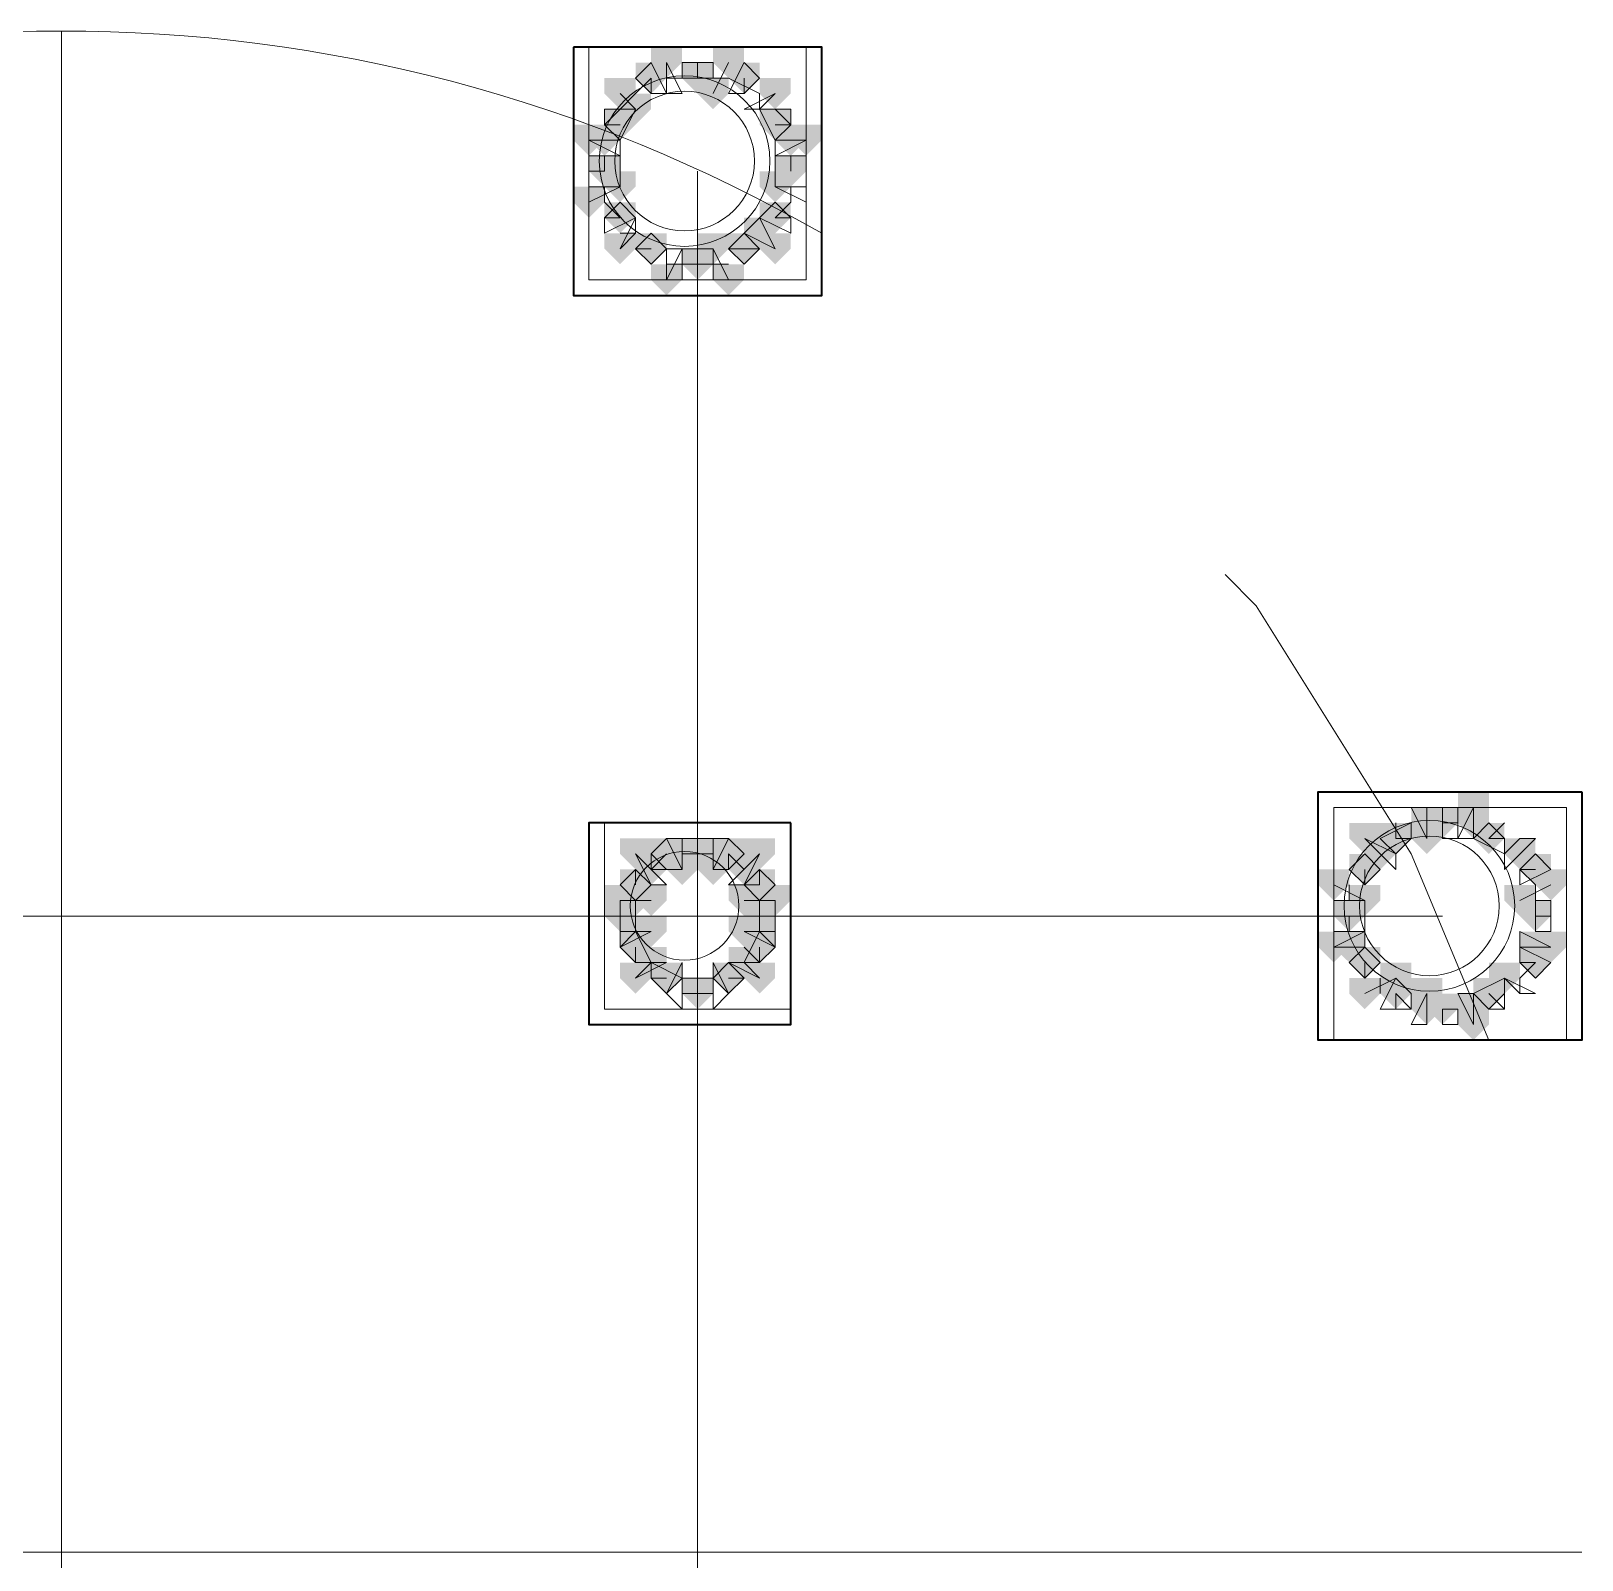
# Model space of a CAD drawing. Header units: millimetres. Extents: x 2315 to 4619, y 1334 to 1897.
# Drawn here: x 4115.9 to 4122.01, y 1541.67 to 1547.68 of the extents above; entities that cross this region are included whole.
import ezdxf

# ---------------------------------------------------------------- set-up
doc = ezdxf.new("R2010")
doc.units = ezdxf.units.MM
for name, color, linetype, true_color in [('PDF_10', 7, 'Continuous', 0x00b85c), ('PDF_AXIS', 7, 'Continuous', 0x00b85c), ('PDF_柱构件', 7, 'Continuous', 0x00b85c), ('PDF_转运站初步方案', 7, 'Continuous', 0x00b85c)]:
    doc.layers.add(name, color=color, linetype=linetype, true_color=true_color)
doc.layers.add('PDF_中心线层', color=1, linetype='Continuous')
doc.layers.add('PDF_粗实线层', color=7, linetype='Continuous')

msp = doc.modelspace()

# ---------------------------------------------------------------- hatches: boundary and pattern name
at = {"layer": 'PDF_10', "transparency": 33554559}
for points in [[(4118.3432, 1547.5601), (4118.2821, 1547.5601), (4118.2821, 1547.499), (4118.3432, 1547.4379), (4118.4042, 1547.499), (4118.4042, 1547.5601)], [(4118.3432, 1547.5601), (4118.2821, 1547.5601), (4118.2821, 1547.499), (4118.3432, 1547.4379), (4118.4042, 1547.499), (4118.4042, 1547.5601)], [(4118.5264, 1547.5601), (4118.4653, 1547.5601), (4118.4653, 1547.499), (4118.5264, 1547.4379), (4118.5875, 1547.499), (4118.5875, 1547.5601)], [(4118.5264, 1547.5601), (4118.4653, 1547.5601), (4118.4653, 1547.499), (4118.5264, 1547.4379), (4118.5875, 1547.499), (4118.5875, 1547.5601)], [(4118.7096, 1547.5601), (4118.6486, 1547.5601), (4118.6486, 1547.499), (4118.7096, 1547.4379), (4118.7707, 1547.499), (4118.7707, 1547.5601)], [(4118.7096, 1547.5601), (4118.6486, 1547.5601), (4118.6486, 1547.499), (4118.7096, 1547.4379), (4118.7707, 1547.499), (4118.7707, 1547.5601)], [(4118.221, 1547.3768), (4118.1599, 1547.3768), (4118.1599, 1547.3157), (4118.221, 1547.2547), (4118.2821, 1547.3157), (4118.2821, 1547.3768)], [(4118.221, 1547.3768), (4118.1599, 1547.3768), (4118.1599, 1547.3157), (4118.221, 1547.2547), (4118.2821, 1547.3157), (4118.2821, 1547.3768)], [(4118.8318, 1547.3768), (4118.7707, 1547.3768), (4118.7707, 1547.3157), (4118.8318, 1547.2547), (4118.8929, 1547.3157), (4118.8929, 1547.3768)], [(4118.8318, 1547.3768), (4118.7707, 1547.3768), (4118.7707, 1547.3157), (4118.8318, 1547.2547), (4118.8929, 1547.3157), (4118.8929, 1547.3768)], [(4118.1599, 1547.1936), (4118.0988, 1547.1936), (4118.0988, 1547.1325), (4118.1599, 1547.0714), (4118.221, 1547.1325), (4118.221, 1547.1936)], [(4118.1599, 1547.1936), (4118.0988, 1547.1936), (4118.0988, 1547.1325), (4118.1599, 1547.0714), (4118.221, 1547.1325), (4118.221, 1547.1936)], [(4118.8929, 1547.1936), (4118.8318, 1547.1936), (4118.8318, 1547.1325), (4118.8929, 1547.0714), (4118.954, 1547.1325), (4118.954, 1547.1936)], [(4118.8929, 1547.1936), (4118.8318, 1547.1936), (4118.8318, 1547.1325), (4118.8929, 1547.0714), (4118.954, 1547.1325), (4118.954, 1547.1936)], [(4118.8929, 1547.1936), (4118.8318, 1547.1936), (4118.8318, 1547.1325), (4118.8929, 1547.0714), (4118.954, 1547.1325), (4118.954, 1547.1936)], [(4118.221, 1547.0103), (4118.1599, 1547.0103), (4118.1599, 1546.9493), (4118.221, 1546.8882), (4118.2821, 1546.9493), (4118.2821, 1547.0103)], [(4118.221, 1547.0103), (4118.1599, 1547.0103), (4118.1599, 1546.9493), (4118.221, 1546.8882), (4118.2821, 1546.9493), (4118.2821, 1547.0103)], [(4118.8318, 1547.0103), (4118.7707, 1547.0103), (4118.7707, 1546.9493), (4118.8318, 1546.8882), (4118.8929, 1546.9493), (4118.8929, 1547.0103)], [(4118.8318, 1547.0103), (4118.7707, 1547.0103), (4118.7707, 1546.9493), (4118.8318, 1546.8882), (4118.8929, 1546.9493), (4118.8929, 1547.0103)], [(4118.3432, 1546.8882), (4118.2821, 1546.8882), (4118.2821, 1546.8271), (4118.3432, 1546.766), (4118.4042, 1546.8271), (4118.4042, 1546.8882)], [(4118.3432, 1546.8882), (4118.2821, 1546.8882), (4118.2821, 1546.8271), (4118.3432, 1546.766), (4118.4042, 1546.8271), (4118.4042, 1546.8882)], [(4118.3432, 1546.8882), (4118.2821, 1546.8882), (4118.2821, 1546.8271), (4118.3432, 1546.766), (4118.4042, 1546.8271), (4118.4042, 1546.8882)], [(4118.7096, 1546.8882), (4118.6486, 1546.8882), (4118.6486, 1546.8271), (4118.7096, 1546.766), (4118.7707, 1546.8271), (4118.7707, 1546.8882)], [(4118.7096, 1546.8882), (4118.6486, 1546.8882), (4118.6486, 1546.8271), (4118.7096, 1546.766), (4118.7707, 1546.8271), (4118.7707, 1546.8882)], [(4118.7096, 1546.8882), (4118.6486, 1546.8882), (4118.6486, 1546.8271), (4118.7096, 1546.766), (4118.7707, 1546.8271), (4118.7707, 1546.8882)], [(4118.5264, 1546.8271), (4118.4653, 1546.8271), (4118.4653, 1546.766), (4118.5264, 1546.7049), (4118.5875, 1546.766), (4118.5875, 1546.8271)], [(4118.5264, 1546.8271), (4118.4653, 1546.8271), (4118.4653, 1546.766), (4118.5264, 1546.7049), (4118.5875, 1546.766), (4118.5875, 1546.8271)], [(4118.5264, 1546.8271), (4118.4653, 1546.8271), (4118.4653, 1546.766), (4118.5264, 1546.7049), (4118.5875, 1546.766), (4118.5875, 1546.8271)], [(4121.4583, 1544.6282), (4121.3972, 1544.6282), (4121.3972, 1544.5671), (4121.4583, 1544.506), (4121.5194, 1544.5671), (4121.5194, 1544.6282)], [(4121.4583, 1544.6282), (4121.3972, 1544.6282), (4121.3972, 1544.5671), (4121.4583, 1544.506), (4121.5194, 1544.5671), (4121.5194, 1544.6282)], [(4121.4583, 1544.6282), (4121.3972, 1544.6282), (4121.3972, 1544.5671), (4121.4583, 1544.506), (4121.5194, 1544.5671), (4121.5194, 1544.6282)], [(4121.2751, 1544.5671), (4121.214, 1544.5671), (4121.214, 1544.506), (4121.2751, 1544.4449), (4121.3361, 1544.506), (4121.3361, 1544.5671)], [(4121.2751, 1544.5671), (4121.214, 1544.5671), (4121.214, 1544.506), (4121.2751, 1544.4449), (4121.3361, 1544.506), (4121.3361, 1544.5671)], [(4121.6415, 1544.5671), (4121.5805, 1544.5671), (4121.5805, 1544.506), (4121.6415, 1544.4449), (4121.7026, 1544.506), (4121.7026, 1544.5671)], [(4121.6415, 1544.5671), (4121.5805, 1544.5671), (4121.5805, 1544.506), (4121.6415, 1544.4449), (4121.7026, 1544.506), (4121.7026, 1544.5671)], [(4118.4042, 1544.506), (4118.3432, 1544.506), (4118.3432, 1544.4449), (4118.4042, 1544.3839), (4118.4653, 1544.4449), (4118.4653, 1544.506)], [(4118.4042, 1544.506), (4118.3432, 1544.506), (4118.3432, 1544.4449), (4118.4042, 1544.3839), (4118.4653, 1544.4449), (4118.4653, 1544.506)], [(4118.5264, 1544.506), (4118.4653, 1544.506), (4118.4653, 1544.4449), (4118.5264, 1544.3839), (4118.5875, 1544.4449), (4118.5875, 1544.506)], [(4118.5264, 1544.506), (4118.4653, 1544.506), (4118.4653, 1544.4449), (4118.5264, 1544.3839), (4118.5875, 1544.4449), (4118.5875, 1544.506)], [(4118.6486, 1544.506), (4118.5875, 1544.506), (4118.5875, 1544.4449), (4118.6486, 1544.3839), (4118.7096, 1544.4449), (4118.7096, 1544.506)], [(4118.6486, 1544.506), (4118.5875, 1544.506), (4118.5875, 1544.4449), (4118.6486, 1544.3839), (4118.7096, 1544.4449), (4118.7096, 1544.506)], [(4121.1529, 1544.4449), (4121.0918, 1544.4449), (4121.0918, 1544.3839), (4121.1529, 1544.3228), (4121.214, 1544.3839), (4121.214, 1544.4449)], [(4121.1529, 1544.4449), (4121.0918, 1544.4449), (4121.0918, 1544.3839), (4121.1529, 1544.3228), (4121.214, 1544.3839), (4121.214, 1544.4449)], [(4121.1529, 1544.4449), (4121.0918, 1544.4449), (4121.0918, 1544.3839), (4121.1529, 1544.3228), (4121.214, 1544.3839), (4121.214, 1544.4449)], [(4121.8248, 1544.4449), (4121.7637, 1544.4449), (4121.7637, 1544.3839), (4121.8248, 1544.3228), (4121.8859, 1544.3839), (4121.8859, 1544.4449)], [(4121.8248, 1544.4449), (4121.7637, 1544.4449), (4121.7637, 1544.3839), (4121.8248, 1544.3228), (4121.8859, 1544.3839), (4121.8859, 1544.4449)], [(4118.2821, 1544.3839), (4118.221, 1544.3839), (4118.221, 1544.3228), (4118.2821, 1544.2617), (4118.3432, 1544.3228), (4118.3432, 1544.3839)], [(4118.2821, 1544.3839), (4118.221, 1544.3839), (4118.221, 1544.3228), (4118.2821, 1544.2617), (4118.3432, 1544.3228), (4118.3432, 1544.3839)], [(4118.2821, 1544.3839), (4118.221, 1544.3839), (4118.221, 1544.3228), (4118.2821, 1544.2617), (4118.3432, 1544.3228), (4118.3432, 1544.3839)], [(4118.7707, 1544.3839), (4118.7096, 1544.3839), (4118.7096, 1544.3228), (4118.7707, 1544.2617), (4118.8318, 1544.3228), (4118.8318, 1544.3839)], [(4118.7707, 1544.3839), (4118.7096, 1544.3839), (4118.7096, 1544.3228), (4118.7707, 1544.2617), (4118.8318, 1544.3228), (4118.8318, 1544.3839)], [(4118.221, 1544.2617), (4118.1599, 1544.2617), (4118.1599, 1544.2006), (4118.221, 1544.1395), (4118.2821, 1544.2006), (4118.2821, 1544.2617)], [(4118.221, 1544.2617), (4118.1599, 1544.2617), (4118.1599, 1544.2006), (4118.221, 1544.1395), (4118.2821, 1544.2006), (4118.2821, 1544.2617)], [(4118.7707, 1544.2617), (4118.7096, 1544.2617), (4118.7096, 1544.2006), (4118.7707, 1544.1395), (4118.8318, 1544.2006), (4118.8318, 1544.2617)], [(4118.7707, 1544.2617), (4118.7096, 1544.2617), (4118.7096, 1544.2006), (4118.7707, 1544.1395), (4118.8318, 1544.2006), (4118.8318, 1544.2617)], [(4121.0918, 1544.2617), (4121.0307, 1544.2617), (4121.0307, 1544.2006), (4121.0918, 1544.1395), (4121.1529, 1544.2006), (4121.1529, 1544.2617)], [(4121.0918, 1544.2617), (4121.0307, 1544.2617), (4121.0307, 1544.2006), (4121.0918, 1544.1395), (4121.1529, 1544.2006), (4121.1529, 1544.2617)], [(4121.8248, 1544.2617), (4121.7637, 1544.2617), (4121.7637, 1544.2006), (4121.8248, 1544.1395), (4121.8859, 1544.2006), (4121.8859, 1544.2617)], [(4121.8248, 1544.2617), (4121.7637, 1544.2617), (4121.7637, 1544.2006), (4121.8248, 1544.1395), (4121.8859, 1544.2006), (4121.8859, 1544.2617)], [(4118.2821, 1544.1395), (4118.221, 1544.1395), (4118.221, 1544.0784), (4118.2821, 1544.0174), (4118.3432, 1544.0784), (4118.3432, 1544.1395)], [(4118.2821, 1544.1395), (4118.221, 1544.1395), (4118.221, 1544.0784), (4118.2821, 1544.0174), (4118.3432, 1544.0784), (4118.3432, 1544.1395)], [(4118.7707, 1544.1395), (4118.7096, 1544.1395), (4118.7096, 1544.0784), (4118.7707, 1544.0174), (4118.8318, 1544.0784), (4118.8318, 1544.1395)], [(4118.7707, 1544.1395), (4118.7096, 1544.1395), (4118.7096, 1544.0784), (4118.7707, 1544.0174), (4118.8318, 1544.0784), (4118.8318, 1544.1395)], [(4121.1529, 1544.0784), (4121.0918, 1544.0784), (4121.0918, 1544.0174), (4121.1529, 1543.9563), (4121.214, 1544.0174), (4121.214, 1544.0784)], [(4121.1529, 1544.0784), (4121.0918, 1544.0784), (4121.0918, 1544.0174), (4121.1529, 1543.9563), (4121.214, 1544.0174), (4121.214, 1544.0784)], [(4121.1529, 1544.0784), (4121.0918, 1544.0784), (4121.0918, 1544.0174), (4121.1529, 1543.9563), (4121.214, 1544.0174), (4121.214, 1544.0784)], [(4121.8248, 1544.0784), (4121.7637, 1544.0784), (4121.7637, 1544.0174), (4121.8248, 1543.9563), (4121.8859, 1544.0174), (4121.8859, 1544.0784)], [(4121.8248, 1544.0784), (4121.7637, 1544.0784), (4121.7637, 1544.0174), (4121.8248, 1543.9563), (4121.8859, 1544.0174), (4121.8859, 1544.0784)], [(4118.4042, 1544.0174), (4118.3432, 1544.0174), (4118.3432, 1543.9563), (4118.4042, 1543.8952), (4118.4653, 1543.9563), (4118.4653, 1544.0174)], [(4118.4042, 1544.0174), (4118.3432, 1544.0174), (4118.3432, 1543.9563), (4118.4042, 1543.8952), (4118.4653, 1543.9563), (4118.4653, 1544.0174)], [(4118.6486, 1544.0174), (4118.5875, 1544.0174), (4118.5875, 1543.9563), (4118.6486, 1543.8952), (4118.7096, 1543.9563), (4118.7096, 1544.0174)], [(4118.6486, 1544.0174), (4118.5875, 1544.0174), (4118.5875, 1543.9563), (4118.6486, 1543.8952), (4118.7096, 1543.9563), (4118.7096, 1544.0174)], [(4118.6486, 1544.0174), (4118.5875, 1544.0174), (4118.5875, 1543.9563), (4118.6486, 1543.8952), (4118.7096, 1543.9563), (4118.7096, 1544.0174)], [(4118.5264, 1543.9563), (4118.4653, 1543.9563), (4118.4653, 1543.8952), (4118.5264, 1543.8341), (4118.5875, 1543.8952), (4118.5875, 1543.9563)], [(4118.5264, 1543.9563), (4118.4653, 1543.9563), (4118.4653, 1543.8952), (4118.5264, 1543.8341), (4118.5875, 1543.8952), (4118.5875, 1543.9563)], [(4121.2751, 1543.9563), (4121.214, 1543.9563), (4121.214, 1543.8952), (4121.2751, 1543.8341), (4121.3361, 1543.8952), (4121.3361, 1543.9563)], [(4121.2751, 1543.9563), (4121.214, 1543.9563), (4121.214, 1543.8952), (4121.2751, 1543.8341), (4121.3361, 1543.8952), (4121.3361, 1543.9563)], [(4121.6415, 1543.9563), (4121.5805, 1543.9563), (4121.5805, 1543.8952), (4121.6415, 1543.8341), (4121.7026, 1543.8952), (4121.7026, 1543.9563)], [(4121.6415, 1543.9563), (4121.5805, 1543.9563), (4121.5805, 1543.8952), (4121.6415, 1543.8341), (4121.7026, 1543.8952), (4121.7026, 1543.9563)], [(4121.4583, 1543.8952), (4121.3972, 1543.8952), (4121.3972, 1543.8341), (4121.4583, 1543.773), (4121.5194, 1543.8341), (4121.5194, 1543.8952)], [(4121.4583, 1543.8952), (4121.3972, 1543.8952), (4121.3972, 1543.8341), (4121.4583, 1543.773), (4121.5194, 1543.8341), (4121.5194, 1543.8952)]]:
    msp.add_hatch(color=256, dxfattribs=at).paths.add_polyline_path(points)
at = {"layer": 'PDF_柱构件', "transparency": 33554559}
for points in [[(4118.4042, 1547.6211), (4118.3432, 1547.6211), (4118.3432, 1547.5601), (4118.4042, 1547.499), (4118.4653, 1547.5601), (4118.4653, 1547.6211)], [(4118.6486, 1547.6211), (4118.5875, 1547.6211), (4118.5875, 1547.5601), (4118.6486, 1547.499), (4118.7096, 1547.5601), (4118.7096, 1547.6211)], [(4118.221, 1547.499), (4118.1599, 1547.499), (4118.1599, 1547.4379), (4118.221, 1547.3768), (4118.2821, 1547.4379), (4118.2821, 1547.499)], [(4118.5875, 1547.499), (4118.5264, 1547.499), (4118.5264, 1547.4379), (4118.5875, 1547.3768), (4118.6486, 1547.4379), (4118.6486, 1547.499)], [(4118.8318, 1547.499), (4118.7707, 1547.499), (4118.7707, 1547.4379), (4118.8318, 1547.3768), (4118.8929, 1547.4379), (4118.8929, 1547.499)], [(4118.2821, 1547.4379), (4118.221, 1547.4379), (4118.221, 1547.3768), (4118.2821, 1547.3157), (4118.3432, 1547.3768), (4118.3432, 1547.4379)], [(4118.0988, 1547.3157), (4118.0378, 1547.3157), (4118.0378, 1547.2547), (4118.0988, 1547.1936), (4118.1599, 1547.2547), (4118.1599, 1547.3157)], [(4118.1599, 1547.3157), (4118.0988, 1547.3157), (4118.0988, 1547.2547), (4118.1599, 1547.1936), (4118.221, 1547.2547), (4118.221, 1547.3157)], [(4118.8929, 1547.3157), (4118.8318, 1547.3157), (4118.8318, 1547.2547), (4118.8929, 1547.1936), (4118.954, 1547.2547), (4118.954, 1547.3157)], [(4118.954, 1547.3157), (4118.8929, 1547.3157), (4118.8929, 1547.2547), (4118.954, 1547.1936), (4119.015, 1547.2547), (4119.015, 1547.3157)], [(4118.221, 1547.1325), (4118.1599, 1547.1325), (4118.1599, 1547.0714), (4118.221, 1547.0103), (4118.2821, 1547.0714), (4118.2821, 1547.1325)], [(4118.8318, 1547.1325), (4118.7707, 1547.1325), (4118.7707, 1547.0714), (4118.8318, 1547.0103), (4118.8929, 1547.0714), (4118.8929, 1547.1325)], [(4118.0988, 1547.0714), (4118.0378, 1547.0714), (4118.0378, 1547.0103), (4118.0988, 1546.9493), (4118.1599, 1547.0103), (4118.1599, 1547.0714)], [(4118.7707, 1546.9493), (4118.7096, 1546.9493), (4118.7096, 1546.8882), (4118.7707, 1546.8271), (4118.8318, 1546.8882), (4118.8318, 1546.9493)], [(4118.221, 1546.8882), (4118.1599, 1546.8882), (4118.1599, 1546.8271), (4118.221, 1546.766), (4118.2821, 1546.8271), (4118.2821, 1546.8882)], [(4118.5875, 1546.8882), (4118.5264, 1546.8882), (4118.5264, 1546.8271), (4118.5875, 1546.766), (4118.6486, 1546.8271), (4118.6486, 1546.8882)], [(4118.8318, 1546.8882), (4118.7707, 1546.8882), (4118.7707, 1546.8271), (4118.8318, 1546.766), (4118.8929, 1546.8271), (4118.8929, 1546.8882)], [(4118.4042, 1546.766), (4118.3432, 1546.766), (4118.3432, 1546.7049), (4118.4042, 1546.6439), (4118.4653, 1546.7049), (4118.4653, 1546.766)], [(4118.6486, 1546.766), (4118.5875, 1546.766), (4118.5875, 1546.7049), (4118.6486, 1546.6439), (4118.7096, 1546.7049), (4118.7096, 1546.766)], [(4121.5805, 1544.6893), (4121.5194, 1544.6893), (4121.5194, 1544.6282), (4121.5805, 1544.5671), (4121.6415, 1544.6282), (4121.6415, 1544.6893)], [(4121.3972, 1544.6282), (4121.3361, 1544.6282), (4121.3361, 1544.5671), (4121.3972, 1544.506), (4121.4583, 1544.5671), (4121.4583, 1544.6282)], [(4121.5805, 1544.6282), (4121.5194, 1544.6282), (4121.5194, 1544.5671), (4121.5805, 1544.506), (4121.6415, 1544.5671), (4121.6415, 1544.6282)], [(4121.1529, 1544.5671), (4121.0918, 1544.5671), (4121.0918, 1544.506), (4121.1529, 1544.4449), (4121.214, 1544.506), (4121.214, 1544.5671)], [(4121.3972, 1544.5671), (4121.3361, 1544.5671), (4121.3361, 1544.506), (4121.3972, 1544.4449), (4121.4583, 1544.506), (4121.4583, 1544.5671)], [(4118.2821, 1544.506), (4118.221, 1544.506), (4118.221, 1544.4449), (4118.2821, 1544.3839), (4118.3432, 1544.4449), (4118.3432, 1544.506)], [(4118.4653, 1544.506), (4118.4042, 1544.506), (4118.4042, 1544.4449), (4118.4653, 1544.3839), (4118.5264, 1544.4449), (4118.5264, 1544.506)], [(4118.5875, 1544.506), (4118.5264, 1544.506), (4118.5264, 1544.4449), (4118.5875, 1544.3839), (4118.6486, 1544.4449), (4118.6486, 1544.506)], [(4118.7707, 1544.506), (4118.7096, 1544.506), (4118.7096, 1544.4449), (4118.7707, 1544.3839), (4118.8318, 1544.4449), (4118.8318, 1544.506)], [(4121.214, 1544.506), (4121.1529, 1544.506), (4121.1529, 1544.4449), (4121.214, 1544.3839), (4121.2751, 1544.4449), (4121.2751, 1544.506)], [(4121.7637, 1544.506), (4121.7026, 1544.506), (4121.7026, 1544.4449), (4121.7637, 1544.3839), (4121.8248, 1544.4449), (4121.8248, 1544.506)], [(4118.3432, 1544.4449), (4118.2821, 1544.4449), (4118.2821, 1544.3839), (4118.3432, 1544.3228), (4118.4042, 1544.3839), (4118.4042, 1544.4449)], [(4118.4653, 1544.4449), (4118.4042, 1544.4449), (4118.4042, 1544.3839), (4118.4653, 1544.3228), (4118.5264, 1544.3839), (4118.5264, 1544.4449)], [(4118.5875, 1544.4449), (4118.5264, 1544.4449), (4118.5264, 1544.3839), (4118.5875, 1544.3228), (4118.6486, 1544.3839), (4118.6486, 1544.4449)], [(4118.7096, 1544.4449), (4118.6486, 1544.4449), (4118.6486, 1544.3839), (4118.7096, 1544.3228), (4118.7707, 1544.3839), (4118.7707, 1544.4449)], [(4121.0307, 1544.3839), (4120.9696, 1544.3839), (4120.9696, 1544.3228), (4121.0307, 1544.2617), (4121.0918, 1544.3228), (4121.0918, 1544.3839)], [(4121.8859, 1544.3839), (4121.8248, 1544.3839), (4121.8248, 1544.3228), (4121.8859, 1544.2617), (4121.9469, 1544.3228), (4121.9469, 1544.3839)], [(4118.221, 1544.3228), (4118.1599, 1544.3228), (4118.1599, 1544.2617), (4118.221, 1544.2006), (4118.2821, 1544.2617), (4118.2821, 1544.3228)], [(4118.2821, 1544.3228), (4118.221, 1544.3228), (4118.221, 1544.2617), (4118.2821, 1544.2006), (4118.3432, 1544.2617), (4118.3432, 1544.3228)], [(4118.3432, 1544.3228), (4118.2821, 1544.3228), (4118.2821, 1544.2617), (4118.3432, 1544.2006), (4118.4042, 1544.2617), (4118.4042, 1544.3228)], [(4118.7096, 1544.3228), (4118.6486, 1544.3228), (4118.6486, 1544.2617), (4118.7096, 1544.2006), (4118.7707, 1544.2617), (4118.7707, 1544.3228)], [(4118.7707, 1544.3228), (4118.7096, 1544.3228), (4118.7096, 1544.2617), (4118.7707, 1544.2006), (4118.8318, 1544.2617), (4118.8318, 1544.3228)], [(4118.8318, 1544.3228), (4118.7707, 1544.3228), (4118.7707, 1544.2617), (4118.8318, 1544.2006), (4118.8929, 1544.2617), (4118.8929, 1544.3228)], [(4121.1529, 1544.3228), (4121.0918, 1544.3228), (4121.0918, 1544.2617), (4121.1529, 1544.2006), (4121.214, 1544.2617), (4121.214, 1544.3228)], [(4121.7637, 1544.3228), (4121.7026, 1544.3228), (4121.7026, 1544.2617), (4121.7637, 1544.2006), (4121.8248, 1544.2617), (4121.8248, 1544.3228)], [(4118.2821, 1544.2006), (4118.221, 1544.2006), (4118.221, 1544.1395), (4118.2821, 1544.0784), (4118.3432, 1544.1395), (4118.3432, 1544.2006)], [(4118.3432, 1544.2006), (4118.2821, 1544.2006), (4118.2821, 1544.1395), (4118.3432, 1544.0784), (4118.4042, 1544.1395), (4118.4042, 1544.2006)], [(4118.7096, 1544.2006), (4118.6486, 1544.2006), (4118.6486, 1544.1395), (4118.7096, 1544.0784), (4118.7707, 1544.1395), (4118.7707, 1544.2006)], [(4118.7707, 1544.2006), (4118.7096, 1544.2006), (4118.7096, 1544.1395), (4118.7707, 1544.0784), (4118.8318, 1544.1395), (4118.8318, 1544.2006)], [(4121.0307, 1544.1395), (4120.9696, 1544.1395), (4120.9696, 1544.0784), (4121.0307, 1544.0174), (4121.0918, 1544.0784), (4121.0918, 1544.1395)], [(4121.0918, 1544.1395), (4121.0307, 1544.1395), (4121.0307, 1544.0784), (4121.0918, 1544.0174), (4121.1529, 1544.0784), (4121.1529, 1544.1395)], [(4121.8248, 1544.1395), (4121.7637, 1544.1395), (4121.7637, 1544.0784), (4121.8248, 1544.0174), (4121.8859, 1544.0784), (4121.8859, 1544.1395)], [(4121.8859, 1544.1395), (4121.8248, 1544.1395), (4121.8248, 1544.0784), (4121.8859, 1544.0174), (4121.9469, 1544.0784), (4121.9469, 1544.1395)], [(4118.3432, 1544.0784), (4118.2821, 1544.0784), (4118.2821, 1544.0174), (4118.3432, 1543.9563), (4118.4042, 1544.0174), (4118.4042, 1544.0784)], [(4118.7096, 1544.0784), (4118.6486, 1544.0784), (4118.6486, 1544.0174), (4118.7096, 1543.9563), (4118.7707, 1544.0174), (4118.7707, 1544.0784)], [(4118.2821, 1544.0174), (4118.221, 1544.0174), (4118.221, 1543.9563), (4118.2821, 1543.8952), (4118.3432, 1543.9563), (4118.3432, 1544.0174)], [(4118.7707, 1544.0174), (4118.7096, 1544.0174), (4118.7096, 1543.9563), (4118.7707, 1543.8952), (4118.8318, 1543.9563), (4118.8318, 1544.0174)], [(4121.2751, 1544.0174), (4121.214, 1544.0174), (4121.214, 1543.9563), (4121.2751, 1543.8952), (4121.3361, 1543.9563), (4121.3361, 1544.0174)], [(4121.7026, 1544.0174), (4121.6415, 1544.0174), (4121.6415, 1543.9563), (4121.7026, 1543.8952), (4121.7637, 1543.9563), (4121.7637, 1544.0174)], [(4121.1529, 1543.9563), (4121.0918, 1543.9563), (4121.0918, 1543.8952), (4121.1529, 1543.8341), (4121.214, 1543.8952), (4121.214, 1543.9563)], [(4121.3972, 1543.9563), (4121.3361, 1543.9563), (4121.3361, 1543.8952), (4121.3972, 1543.8341), (4121.4583, 1543.8952), (4121.4583, 1543.9563)], [(4121.3972, 1543.8952), (4121.3361, 1543.8952), (4121.3361, 1543.8341), (4121.3972, 1543.773), (4121.4583, 1543.8341), (4121.4583, 1543.8952)], [(4121.5805, 1543.8952), (4121.5194, 1543.8952), (4121.5194, 1543.8341), (4121.5805, 1543.773), (4121.6415, 1543.8341), (4121.6415, 1543.8952)], [(4121.5805, 1543.8341), (4121.5194, 1543.8341), (4121.5194, 1543.773), (4121.5805, 1543.712), (4121.6415, 1543.773), (4121.6415, 1543.8341)]]:
    msp.add_hatch(color=256, dxfattribs=at).paths.add_polyline_path(points)
at = {"layer": 'PDF_转运站初步方案', "transparency": 33554559}
for points in [[(4118.3432, 1547.5601), (4118.2821, 1547.5601), (4118.2821, 1547.499), (4118.3432, 1547.4379), (4118.4042, 1547.499), (4118.4042, 1547.5601)], [(4118.3432, 1547.5601), (4118.2821, 1547.5601), (4118.2821, 1547.499), (4118.3432, 1547.4379), (4118.4042, 1547.499), (4118.4042, 1547.5601)], [(4118.5264, 1547.5601), (4118.4653, 1547.5601), (4118.4653, 1547.499), (4118.5264, 1547.4379), (4118.5875, 1547.499), (4118.5875, 1547.5601)], [(4118.5264, 1547.5601), (4118.4653, 1547.5601), (4118.4653, 1547.499), (4118.5264, 1547.4379), (4118.5875, 1547.499), (4118.5875, 1547.5601)], [(4118.7096, 1547.5601), (4118.6486, 1547.5601), (4118.6486, 1547.499), (4118.7096, 1547.4379), (4118.7707, 1547.499), (4118.7707, 1547.5601)], [(4118.7096, 1547.5601), (4118.6486, 1547.5601), (4118.6486, 1547.499), (4118.7096, 1547.4379), (4118.7707, 1547.499), (4118.7707, 1547.5601)], [(4118.221, 1547.3768), (4118.1599, 1547.3768), (4118.1599, 1547.3157), (4118.221, 1547.2547), (4118.2821, 1547.3157), (4118.2821, 1547.3768)], [(4118.221, 1547.3768), (4118.1599, 1547.3768), (4118.1599, 1547.3157), (4118.221, 1547.2547), (4118.2821, 1547.3157), (4118.2821, 1547.3768)], [(4118.8318, 1547.3768), (4118.7707, 1547.3768), (4118.7707, 1547.3157), (4118.8318, 1547.2547), (4118.8929, 1547.3157), (4118.8929, 1547.3768)], [(4118.8318, 1547.3768), (4118.7707, 1547.3768), (4118.7707, 1547.3157), (4118.8318, 1547.2547), (4118.8929, 1547.3157), (4118.8929, 1547.3768)], [(4118.1599, 1547.1936), (4118.0988, 1547.1936), (4118.0988, 1547.1325), (4118.1599, 1547.0714), (4118.221, 1547.1325), (4118.221, 1547.1936)], [(4118.1599, 1547.1936), (4118.0988, 1547.1936), (4118.0988, 1547.1325), (4118.1599, 1547.0714), (4118.221, 1547.1325), (4118.221, 1547.1936)], [(4118.8929, 1547.1936), (4118.8318, 1547.1936), (4118.8318, 1547.1325), (4118.8929, 1547.0714), (4118.954, 1547.1325), (4118.954, 1547.1936)], [(4118.8929, 1547.1936), (4118.8318, 1547.1936), (4118.8318, 1547.1325), (4118.8929, 1547.0714), (4118.954, 1547.1325), (4118.954, 1547.1936)], [(4118.221, 1547.0103), (4118.1599, 1547.0103), (4118.1599, 1546.9493), (4118.221, 1546.8882), (4118.2821, 1546.9493), (4118.2821, 1547.0103)], [(4118.221, 1547.0103), (4118.1599, 1547.0103), (4118.1599, 1546.9493), (4118.221, 1546.8882), (4118.2821, 1546.9493), (4118.2821, 1547.0103)], [(4118.8318, 1547.0103), (4118.7707, 1547.0103), (4118.7707, 1546.9493), (4118.8318, 1546.8882), (4118.8929, 1546.9493), (4118.8929, 1547.0103)], [(4118.8318, 1547.0103), (4118.7707, 1547.0103), (4118.7707, 1546.9493), (4118.8318, 1546.8882), (4118.8929, 1546.9493), (4118.8929, 1547.0103)], [(4118.3432, 1546.8882), (4118.2821, 1546.8882), (4118.2821, 1546.8271), (4118.3432, 1546.766), (4118.4042, 1546.8271), (4118.4042, 1546.8882)], [(4118.3432, 1546.8882), (4118.2821, 1546.8882), (4118.2821, 1546.8271), (4118.3432, 1546.766), (4118.4042, 1546.8271), (4118.4042, 1546.8882)], [(4118.7096, 1546.8882), (4118.6486, 1546.8882), (4118.6486, 1546.8271), (4118.7096, 1546.766), (4118.7707, 1546.8271), (4118.7707, 1546.8882)], [(4118.7096, 1546.8882), (4118.6486, 1546.8882), (4118.6486, 1546.8271), (4118.7096, 1546.766), (4118.7707, 1546.8271), (4118.7707, 1546.8882)], [(4118.5264, 1546.8271), (4118.4653, 1546.8271), (4118.4653, 1546.766), (4118.5264, 1546.7049), (4118.5875, 1546.766), (4118.5875, 1546.8271)], [(4118.5264, 1546.8271), (4118.4653, 1546.8271), (4118.4653, 1546.766), (4118.5264, 1546.7049), (4118.5875, 1546.766), (4118.5875, 1546.8271)], [(4121.4583, 1544.6282), (4121.3972, 1544.6282), (4121.3972, 1544.5671), (4121.4583, 1544.506), (4121.5194, 1544.5671), (4121.5194, 1544.6282)], [(4121.4583, 1544.6282), (4121.3972, 1544.6282), (4121.3972, 1544.5671), (4121.4583, 1544.506), (4121.5194, 1544.5671), (4121.5194, 1544.6282)], [(4121.2751, 1544.5671), (4121.214, 1544.5671), (4121.214, 1544.506), (4121.2751, 1544.4449), (4121.3361, 1544.506), (4121.3361, 1544.5671)], [(4121.2751, 1544.5671), (4121.214, 1544.5671), (4121.214, 1544.506), (4121.2751, 1544.4449), (4121.3361, 1544.506), (4121.3361, 1544.5671)], [(4121.6415, 1544.5671), (4121.5805, 1544.5671), (4121.5805, 1544.506), (4121.6415, 1544.4449), (4121.7026, 1544.506), (4121.7026, 1544.5671)], [(4121.6415, 1544.5671), (4121.5805, 1544.5671), (4121.5805, 1544.506), (4121.6415, 1544.4449), (4121.7026, 1544.506), (4121.7026, 1544.5671)], [(4118.4042, 1544.506), (4118.3432, 1544.506), (4118.3432, 1544.4449), (4118.4042, 1544.3839), (4118.4653, 1544.4449), (4118.4653, 1544.506)], [(4118.4042, 1544.506), (4118.3432, 1544.506), (4118.3432, 1544.4449), (4118.4042, 1544.3839), (4118.4653, 1544.4449), (4118.4653, 1544.506)], [(4118.5264, 1544.506), (4118.4653, 1544.506), (4118.4653, 1544.4449), (4118.5264, 1544.3839), (4118.5875, 1544.4449), (4118.5875, 1544.506)], [(4118.5264, 1544.506), (4118.4653, 1544.506), (4118.4653, 1544.4449), (4118.5264, 1544.3839), (4118.5875, 1544.4449), (4118.5875, 1544.506)], [(4118.6486, 1544.506), (4118.5875, 1544.506), (4118.5875, 1544.4449), (4118.6486, 1544.3839), (4118.7096, 1544.4449), (4118.7096, 1544.506)], [(4118.6486, 1544.506), (4118.5875, 1544.506), (4118.5875, 1544.4449), (4118.6486, 1544.3839), (4118.7096, 1544.4449), (4118.7096, 1544.506)], [(4121.1529, 1544.4449), (4121.0918, 1544.4449), (4121.0918, 1544.3839), (4121.1529, 1544.3228), (4121.214, 1544.3839), (4121.214, 1544.4449)], [(4121.1529, 1544.4449), (4121.0918, 1544.4449), (4121.0918, 1544.3839), (4121.1529, 1544.3228), (4121.214, 1544.3839), (4121.214, 1544.4449)], [(4121.8248, 1544.4449), (4121.7637, 1544.4449), (4121.7637, 1544.3839), (4121.8248, 1544.3228), (4121.8859, 1544.3839), (4121.8859, 1544.4449)], [(4121.8248, 1544.4449), (4121.7637, 1544.4449), (4121.7637, 1544.3839), (4121.8248, 1544.3228), (4121.8859, 1544.3839), (4121.8859, 1544.4449)], [(4118.2821, 1544.3839), (4118.221, 1544.3839), (4118.221, 1544.3228), (4118.2821, 1544.2617), (4118.3432, 1544.3228), (4118.3432, 1544.3839)], [(4118.2821, 1544.3839), (4118.221, 1544.3839), (4118.221, 1544.3228), (4118.2821, 1544.2617), (4118.3432, 1544.3228), (4118.3432, 1544.3839)], [(4118.7707, 1544.3839), (4118.7096, 1544.3839), (4118.7096, 1544.3228), (4118.7707, 1544.2617), (4118.8318, 1544.3228), (4118.8318, 1544.3839)], [(4118.7707, 1544.3839), (4118.7096, 1544.3839), (4118.7096, 1544.3228), (4118.7707, 1544.2617), (4118.8318, 1544.3228), (4118.8318, 1544.3839)], [(4118.221, 1544.2617), (4118.1599, 1544.2617), (4118.1599, 1544.2006), (4118.221, 1544.1395), (4118.2821, 1544.2006), (4118.2821, 1544.2617)], [(4118.221, 1544.2617), (4118.1599, 1544.2617), (4118.1599, 1544.2006), (4118.221, 1544.1395), (4118.2821, 1544.2006), (4118.2821, 1544.2617)], [(4118.7707, 1544.2617), (4118.7096, 1544.2617), (4118.7096, 1544.2006), (4118.7707, 1544.1395), (4118.8318, 1544.2006), (4118.8318, 1544.2617)], [(4118.7707, 1544.2617), (4118.7096, 1544.2617), (4118.7096, 1544.2006), (4118.7707, 1544.1395), (4118.8318, 1544.2006), (4118.8318, 1544.2617)], [(4121.0918, 1544.2617), (4121.0307, 1544.2617), (4121.0307, 1544.2006), (4121.0918, 1544.1395), (4121.1529, 1544.2006), (4121.1529, 1544.2617)], [(4121.0918, 1544.2617), (4121.0307, 1544.2617), (4121.0307, 1544.2006), (4121.0918, 1544.1395), (4121.1529, 1544.2006), (4121.1529, 1544.2617)], [(4121.8248, 1544.2617), (4121.7637, 1544.2617), (4121.7637, 1544.2006), (4121.8248, 1544.1395), (4121.8859, 1544.2006), (4121.8859, 1544.2617)], [(4121.8248, 1544.2617), (4121.7637, 1544.2617), (4121.7637, 1544.2006), (4121.8248, 1544.1395), (4121.8859, 1544.2006), (4121.8859, 1544.2617)], [(4118.2821, 1544.1395), (4118.221, 1544.1395), (4118.221, 1544.0784), (4118.2821, 1544.0174), (4118.3432, 1544.0784), (4118.3432, 1544.1395)], [(4118.2821, 1544.1395), (4118.221, 1544.1395), (4118.221, 1544.0784), (4118.2821, 1544.0174), (4118.3432, 1544.0784), (4118.3432, 1544.1395)], [(4118.7707, 1544.1395), (4118.7096, 1544.1395), (4118.7096, 1544.0784), (4118.7707, 1544.0174), (4118.8318, 1544.0784), (4118.8318, 1544.1395)], [(4118.7707, 1544.1395), (4118.7096, 1544.1395), (4118.7096, 1544.0784), (4118.7707, 1544.0174), (4118.8318, 1544.0784), (4118.8318, 1544.1395)], [(4121.1529, 1544.0784), (4121.0918, 1544.0784), (4121.0918, 1544.0174), (4121.1529, 1543.9563), (4121.214, 1544.0174), (4121.214, 1544.0784)], [(4121.1529, 1544.0784), (4121.0918, 1544.0784), (4121.0918, 1544.0174), (4121.1529, 1543.9563), (4121.214, 1544.0174), (4121.214, 1544.0784)], [(4121.8248, 1544.0784), (4121.7637, 1544.0784), (4121.7637, 1544.0174), (4121.8248, 1543.9563), (4121.8859, 1544.0174), (4121.8859, 1544.0784)], [(4121.8248, 1544.0784), (4121.7637, 1544.0784), (4121.7637, 1544.0174), (4121.8248, 1543.9563), (4121.8859, 1544.0174), (4121.8859, 1544.0784)], [(4118.4042, 1544.0174), (4118.3432, 1544.0174), (4118.3432, 1543.9563), (4118.4042, 1543.8952), (4118.4653, 1543.9563), (4118.4653, 1544.0174)], [(4118.4042, 1544.0174), (4118.3432, 1544.0174), (4118.3432, 1543.9563), (4118.4042, 1543.8952), (4118.4653, 1543.9563), (4118.4653, 1544.0174)], [(4118.6486, 1544.0174), (4118.5875, 1544.0174), (4118.5875, 1543.9563), (4118.6486, 1543.8952), (4118.7096, 1543.9563), (4118.7096, 1544.0174)], [(4118.6486, 1544.0174), (4118.5875, 1544.0174), (4118.5875, 1543.9563), (4118.6486, 1543.8952), (4118.7096, 1543.9563), (4118.7096, 1544.0174)], [(4118.5264, 1543.9563), (4118.4653, 1543.9563), (4118.4653, 1543.8952), (4118.5264, 1543.8341), (4118.5875, 1543.8952), (4118.5875, 1543.9563)], [(4118.5264, 1543.9563), (4118.4653, 1543.9563), (4118.4653, 1543.8952), (4118.5264, 1543.8341), (4118.5875, 1543.8952), (4118.5875, 1543.9563)], [(4121.2751, 1543.9563), (4121.214, 1543.9563), (4121.214, 1543.8952), (4121.2751, 1543.8341), (4121.3361, 1543.8952), (4121.3361, 1543.9563)], [(4121.2751, 1543.9563), (4121.214, 1543.9563), (4121.214, 1543.8952), (4121.2751, 1543.8341), (4121.3361, 1543.8952), (4121.3361, 1543.9563)], [(4121.6415, 1543.9563), (4121.5805, 1543.9563), (4121.5805, 1543.8952), (4121.6415, 1543.8341), (4121.7026, 1543.8952), (4121.7026, 1543.9563)], [(4121.6415, 1543.9563), (4121.5805, 1543.9563), (4121.5805, 1543.8952), (4121.6415, 1543.8341), (4121.7026, 1543.8952), (4121.7026, 1543.9563)], [(4121.4583, 1543.8952), (4121.3972, 1543.8952), (4121.3972, 1543.8341), (4121.4583, 1543.773), (4121.5194, 1543.8341), (4121.5194, 1543.8952)], [(4121.4583, 1543.8952), (4121.3972, 1543.8952), (4121.3972, 1543.8341), (4121.4583, 1543.773), (4121.5194, 1543.8341), (4121.5194, 1543.8952)]]:
    msp.add_hatch(color=256, dxfattribs=at).paths.add_polyline_path(points)

# ---------------------------------------------------------------- linework, layer by layer
at = {"layer": 'PDF_10', "lineweight": 18}
for points in [[(4118.5264, 1547.499), (4118.5264, 1547.5601)], [(4118.2821, 1547.4379), (4118.3432, 1547.499), (4118.3432, 1547.4379)], [(4118.4653, 1547.499), (4118.5875, 1547.499)], [(4118.6486, 1547.499), (4118.7707, 1547.4379)], [(4118.7096, 1547.4379), (4118.7096, 1547.499)], [(4118.221, 1547.3157), (4118.1599, 1547.3157), (4118.221, 1547.3768)], [(4118.8318, 1547.3768), (4118.8929, 1547.3157), (4118.8318, 1547.3157)], [(4118.0988, 1547.1325), (4118.1599, 1547.1325), (4118.1599, 1547.1936)], [(4118.8929, 1547.1936), (4118.8929, 1547.1325)], [(4118.1599, 1546.9493), (4118.221, 1546.9493), (4118.1599, 1547.0103)], [(4118.8929, 1547.0103), (4118.8318, 1546.9493), (4118.8929, 1546.9493)], [(4118.3432, 1546.8271), (4118.2821, 1546.8271)], [(4118.7707, 1546.8271), (4118.6486, 1546.8271)], [(4118.5875, 1546.766), (4118.4653, 1546.766)], [(4121.3361, 1544.506), (4121.2751, 1544.506), (4121.2751, 1544.5671)], [(4121.5194, 1544.5671), (4121.4583, 1544.5671)], [(4121.7026, 1544.506), (4121.6415, 1544.506), (4121.7026, 1544.5671)], [(4118.5264, 1544.4449), (4118.5264, 1544.506)], [(4118.4042, 1544.4449), (4118.3432, 1544.3839)], [(4118.4042, 1544.3839), (4118.3432, 1544.4449)], [(4118.5875, 1544.4449), (4118.4653, 1544.4449)], [(4118.7096, 1544.3839), (4118.6486, 1544.4449), (4118.6486, 1544.3839)], [(4118.2821, 1544.3839), (4118.2821, 1544.3228)], [(4118.7096, 1544.3228), (4118.7707, 1544.3228), (4118.7707, 1544.3839)], [(4121.1529, 1544.3839), (4121.1529, 1544.3228)], [(4121.8248, 1544.3228), (4121.7637, 1544.3839), (4121.8248, 1544.3839)], [(4118.2821, 1544.2006), (4118.221, 1544.2006), (4118.221, 1544.1395)], [(4118.7707, 1544.1395), (4118.7707, 1544.2006), (4118.8318, 1544.2006)], [(4121.1529, 1544.2006), (4121.0918, 1544.2006), (4121.0918, 1544.1395)], [(4121.8248, 1544.1395), (4121.8248, 1544.2006), (4121.8859, 1544.2006)], [(4118.2821, 1544.0174), (4118.2821, 1544.0784), (4118.2821, 1544.0174)], [(4118.7096, 1544.0784), (4118.7707, 1544.0174), (4118.7707, 1544.0784)], [(4121.1529, 1544.0174), (4121.1529, 1543.9563)], [(4121.7637, 1543.9563), (4121.8248, 1544.0174), (4121.7637, 1544.0174)], [(4118.3432, 1543.9563), (4118.4042, 1543.9563), (4118.3432, 1543.9563)], [(4118.5264, 1543.9563), (4118.5264, 1543.8952)], [(4118.6486, 1543.9563), (4118.7096, 1543.9563)], [(4118.4653, 1543.8952), (4118.5875, 1543.8952)], [(4121.2751, 1543.8341), (4121.2751, 1543.8952), (4121.3361, 1543.8341)], [(4121.6415, 1543.8341), (4121.7026, 1543.8952)], [(4121.6415, 1543.8952), (4121.7026, 1543.8341)], [(4121.4583, 1543.773), (4121.4583, 1543.8341), (4121.5194, 1543.8341)]]:
    msp.add_lwpolyline(points, dxfattribs=at)
at = {"layer": 'PDF_AXIS', "lineweight": 18}
for points in [[(4118.0988, 1547.6211), (4118.0988, 1546.7049), (4118.954, 1546.7049), (4118.954, 1547.6211)], [(4121.9469, 1544.6282), (4121.9469, 1543.712), (4121.0307, 1543.712), (4121.0307, 1544.6282)], [(4118.8929, 1544.5671), (4118.8929, 1543.8341), (4118.1599, 1543.8341), (4118.1599, 1544.5671)]]:
    msp.add_lwpolyline(points, close=True, dxfattribs=at)
at = {"layer": 'PDF_中心线层', "color": 112, "lineweight": 18, "true_color": 0x00b85c}
msp.add_lwpolyline([(4116.0221, 1535.7103), (4116.0221, 1547.6822)], close=True, dxfattribs=at)
for points in [[(4118.5264, 1547.1325), (4118.5264, 1536.2601)], [(4120.6032, 1545.5444), (4120.7253, 1545.4222), (4121.3361, 1544.4449), (4121.6415, 1543.712)], [(4121.4583, 1544.2006), (4110.5859, 1544.2006)], [(4110.0361, 1541.6963), (4122.008, 1541.6963), (4110.0361, 1541.6963)]]:
    msp.add_lwpolyline(points, dxfattribs=at)
msp.add_arc((4116.03, 1541.6905), 5.9938, 60.13055, 179.94514, dxfattribs=at)
at = {"layer": 'PDF_柱构件', "lineweight": 18}
for points in [[(4118.3432, 1547.4379), (4118.4042, 1547.4379), (4118.3432, 1547.5601), (4118.2821, 1547.499)], [(4118.4042, 1547.5601), (4118.4042, 1547.4379), (4118.4653, 1547.4379)], [(4118.4653, 1547.499), (4118.5875, 1547.499), (4118.5875, 1547.5601), (4118.4653, 1547.5601)], [(4118.6486, 1547.5601), (4118.5875, 1547.4379)], [(4118.6486, 1547.4379), (4118.7096, 1547.4379), (4118.7707, 1547.499), (4118.7096, 1547.5601)], [(4118.221, 1547.4379), (4118.2821, 1547.3768)], [(4118.8318, 1547.4379), (4118.7096, 1547.3768), (4118.7707, 1547.3768)], [(4118.221, 1547.2547), (4118.2821, 1547.3768), (4118.1599, 1547.3768), (4118.1599, 1547.3157)], [(4118.7707, 1547.3768), (4118.8318, 1547.2547), (4118.8929, 1547.3157), (4118.8929, 1547.3768)], [(4118.0988, 1547.2547), (4118.221, 1547.1936), (4118.221, 1547.2547)], [(4118.954, 1547.2547), (4118.8318, 1547.2547), (4118.8318, 1547.1936)], [(4118.221, 1547.0714), (4118.221, 1547.1936), (4118.0988, 1547.1936), (4118.0988, 1547.0714)], [(4118.8318, 1547.1936), (4118.8318, 1547.0714), (4118.954, 1547.0714), (4118.954, 1547.1936)], [(4118.0988, 1547.0103), (4118.221, 1547.0714)], [(4118.954, 1547.0714), (4118.8318, 1547.0714), (4118.954, 1547.0103)], [(4118.2821, 1546.9493), (4118.221, 1547.0103), (4118.1599, 1546.9493), (4118.1599, 1546.8882)], [(4118.8318, 1547.0103), (4118.7707, 1546.9493), (4118.8929, 1546.8882), (4118.8929, 1546.9493)], [(4118.221, 1546.8271), (4118.2821, 1546.8882), (4118.2821, 1546.9493)], [(4118.8318, 1546.8271), (4118.7707, 1546.9493), (4118.7096, 1546.8882)], [(4118.4042, 1546.8271), (4118.3432, 1546.8882), (4118.2821, 1546.8271), (4118.3432, 1546.766)], [(4118.7096, 1546.8882), (4118.6486, 1546.8271), (4118.7096, 1546.766), (4118.7707, 1546.8271)], [(4118.4042, 1546.7049), (4118.4653, 1546.8271), (4118.4042, 1546.8271)], [(4118.5875, 1546.8271), (4118.4653, 1546.8271), (4118.4653, 1546.7049), (4118.5875, 1546.7049)], [(4118.6486, 1546.7049), (4118.5875, 1546.8271)], [(4121.3972, 1544.6282), (4121.3972, 1544.506), (4121.3361, 1544.6282)], [(4121.5194, 1544.506), (4121.4583, 1544.506), (4121.4583, 1544.6282), (4121.5194, 1544.6282)], [(4121.5805, 1544.6282), (4121.5805, 1544.506), (4121.5194, 1544.506)], [(4121.3361, 1544.506), (4121.2751, 1544.4449), (4121.214, 1544.506), (4121.3361, 1544.5671)], [(4121.7026, 1544.4449), (4121.5805, 1544.506), (4121.6415, 1544.5671), (4121.7026, 1544.506)], [(4118.4653, 1544.3839), (4118.3432, 1544.3839), (4118.3432, 1544.4449), (4118.4042, 1544.506)], [(4118.4653, 1544.506), (4118.4653, 1544.3839), (4118.4042, 1544.506)], [(4118.5875, 1544.4449), (4118.4653, 1544.4449), (4118.4653, 1544.506), (4118.5875, 1544.506)], [(4118.6486, 1544.506), (4118.5875, 1544.3839), (4118.5875, 1544.506)], [(4118.6486, 1544.3839), (4118.5875, 1544.3839), (4118.6486, 1544.506), (4118.7096, 1544.4449)], [(4121.1529, 1544.506), (4121.2751, 1544.4449), (4121.2751, 1544.3839)], [(4121.8248, 1544.506), (4121.7026, 1544.3839), (4121.7026, 1544.4449), (4121.7637, 1544.506)], [(4118.2821, 1544.4449), (4118.4042, 1544.3228), (4118.3432, 1544.3228)], [(4118.7707, 1544.4449), (4118.7096, 1544.3228), (4118.6486, 1544.3228)], [(4121.214, 1544.3839), (4121.1529, 1544.3228), (4121.0918, 1544.3839), (4121.1529, 1544.4449)], [(4121.7637, 1544.3228), (4121.7637, 1544.3839), (4121.8248, 1544.4449), (4121.8859, 1544.3839)], [(4118.3432, 1544.3228), (4118.2821, 1544.2617), (4118.221, 1544.3228), (4118.2821, 1544.3839)], [(4118.7707, 1544.2617), (4118.7096, 1544.3228), (4118.7707, 1544.3839), (4118.8318, 1544.3228)], [(4121.0307, 1544.3228), (4121.1529, 1544.2617)], [(4121.8859, 1544.3228), (4121.7637, 1544.2617)], [(4118.221, 1544.2617), (4118.3432, 1544.2617)], [(4118.2821, 1544.2617), (4118.2821, 1544.1395), (4118.221, 1544.1395), (4118.221, 1544.2617)], [(4118.8318, 1544.2617), (4118.7096, 1544.2617)], [(4118.7707, 1544.1395), (4118.7707, 1544.2617), (4118.8318, 1544.2617), (4118.8318, 1544.1395)], [(4121.1529, 1544.2617), (4121.1529, 1544.1395), (4121.0307, 1544.1395), (4121.0307, 1544.2617)], [(4121.8248, 1544.1395), (4121.8248, 1544.2617), (4121.8859, 1544.2617), (4121.8859, 1544.1395)], [(4118.221, 1544.1395), (4118.3432, 1544.1395), (4118.221, 1544.0784)], [(4118.2821, 1544.1395), (4118.3432, 1544.0174), (4118.2821, 1544.0174), (4118.221, 1544.0784)], [(4118.8318, 1544.0784), (4118.7096, 1544.1395), (4118.8318, 1544.1395)], [(4118.7096, 1544.0174), (4118.7707, 1544.1395), (4118.8318, 1544.0784), (4118.7707, 1544.0174)], [(4121.0307, 1544.0784), (4121.1529, 1544.1395), (4121.1529, 1544.0784)], [(4121.8859, 1544.0784), (4121.7637, 1544.0784), (4121.7637, 1544.1395)], [(4121.1529, 1544.0784), (4121.214, 1544.0174), (4121.1529, 1543.9563), (4121.0918, 1544.0174)], [(4121.7637, 1544.0174), (4121.7637, 1544.0784), (4121.8859, 1544.0174), (4121.8248, 1543.9563)], [(4118.2821, 1543.9563), (4118.3432, 1544.0174), (4118.4042, 1544.0174)], [(4118.3432, 1544.0174), (4118.4653, 1543.9563), (4118.4042, 1543.8952), (4118.3432, 1543.9563)], [(4118.4042, 1543.8952), (4118.4653, 1544.0174), (4118.4653, 1543.9563), (4118.4653, 1543.8341)], [(4118.5875, 1543.8341), (4118.5875, 1543.9563), (4118.5875, 1544.0174), (4118.6486, 1543.8952)], [(4118.5875, 1543.9563), (4118.6486, 1544.0174), (4118.7096, 1543.9563), (4118.6486, 1543.8952)], [(4118.7707, 1543.9563), (4118.6486, 1544.0174), (4118.7096, 1544.0174)], [(4118.4653, 1543.9563), (4118.5875, 1543.9563), (4118.5875, 1543.8952), (4118.4653, 1543.8952)], [(4121.1529, 1543.8952), (4121.2751, 1543.9563)], [(4121.2751, 1543.9563), (4121.3361, 1543.8952), (4121.3361, 1543.8341), (4121.214, 1543.8341)], [(4121.5805, 1543.8952), (4121.7026, 1543.9563), (4121.7026, 1543.8341), (4121.6415, 1543.8341)], [(4121.3361, 1543.773), (4121.3972, 1543.8952), (4121.3972, 1543.773)], [(4121.5805, 1543.773), (4121.5194, 1543.8952), (4121.5805, 1543.8952)], [(4121.4583, 1543.8341), (4121.5194, 1543.8341), (4121.5194, 1543.773), (4121.4583, 1543.773)]]:
    msp.add_lwpolyline(points, close=True, dxfattribs=at)
for points in [[(4118.4042, 1547.499), (4118.4653, 1547.499)], [(4118.5875, 1547.499), (4118.6486, 1547.499)], [(4118.221, 1547.3768), (4118.2821, 1547.4379)], [(4118.7707, 1547.4379), (4118.7707, 1547.3768)], [(4118.1599, 1547.0103), (4118.1599, 1547.0714)], [(4118.8929, 1547.0714), (4118.8929, 1547.0103)], [(4118.2821, 1546.8882), (4118.221, 1546.8882)], [(4118.4653, 1546.766), (4118.4042, 1546.766)], [(4118.6486, 1546.766), (4118.5875, 1546.766)], [(4121.0918, 1544.3228), (4121.0918, 1544.2617)], [(4121.8248, 1544.2617), (4121.8248, 1544.3228)], [(4118.4653, 1543.9563), (4118.4653, 1543.8952)], [(4118.5875, 1543.8952), (4118.5875, 1543.9563)], [(4121.214, 1543.9563), (4121.214, 1543.8952)], [(4121.7637, 1543.8952), (4121.7026, 1543.9563), (4121.8248, 1543.8952), (4121.7637, 1543.8952), (4121.7637, 1543.9563)]]:
    msp.add_lwpolyline(points, dxfattribs=at)
at = {"layer": 'PDF_粗实线层', "color": 112, "lineweight": 35, "true_color": 0x00b85c}
for points in [[(4118.0378, 1547.6211), (4118.0378, 1546.6439), (4119.015, 1546.6439), (4119.015, 1547.6211)], [(4122.008, 1544.6893), (4122.008, 1543.712), (4120.9696, 1543.712), (4120.9696, 1544.6893)], [(4118.8929, 1544.5671), (4118.0988, 1544.5671), (4118.0988, 1543.773), (4118.8929, 1543.773)]]:
    msp.add_lwpolyline(points, close=True, dxfattribs=at)
at = {"layer": 'PDF_转运站初步方案', "lineweight": 18}
for centre, radius in [((4118.4753, 1547.1726), 0.3359), ((4118.4753, 1547.1726), 0.2749), ((4121.4073, 1544.2406), 0.3359), ((4121.4073, 1544.2406), 0.2749), ((4118.4753, 1544.2406), 0.2138), ((4118.4753, 1544.2406), 0.2138)]:
    msp.add_circle(centre, radius, dxfattribs=at)

doc.saveas('drawing.dxf')
